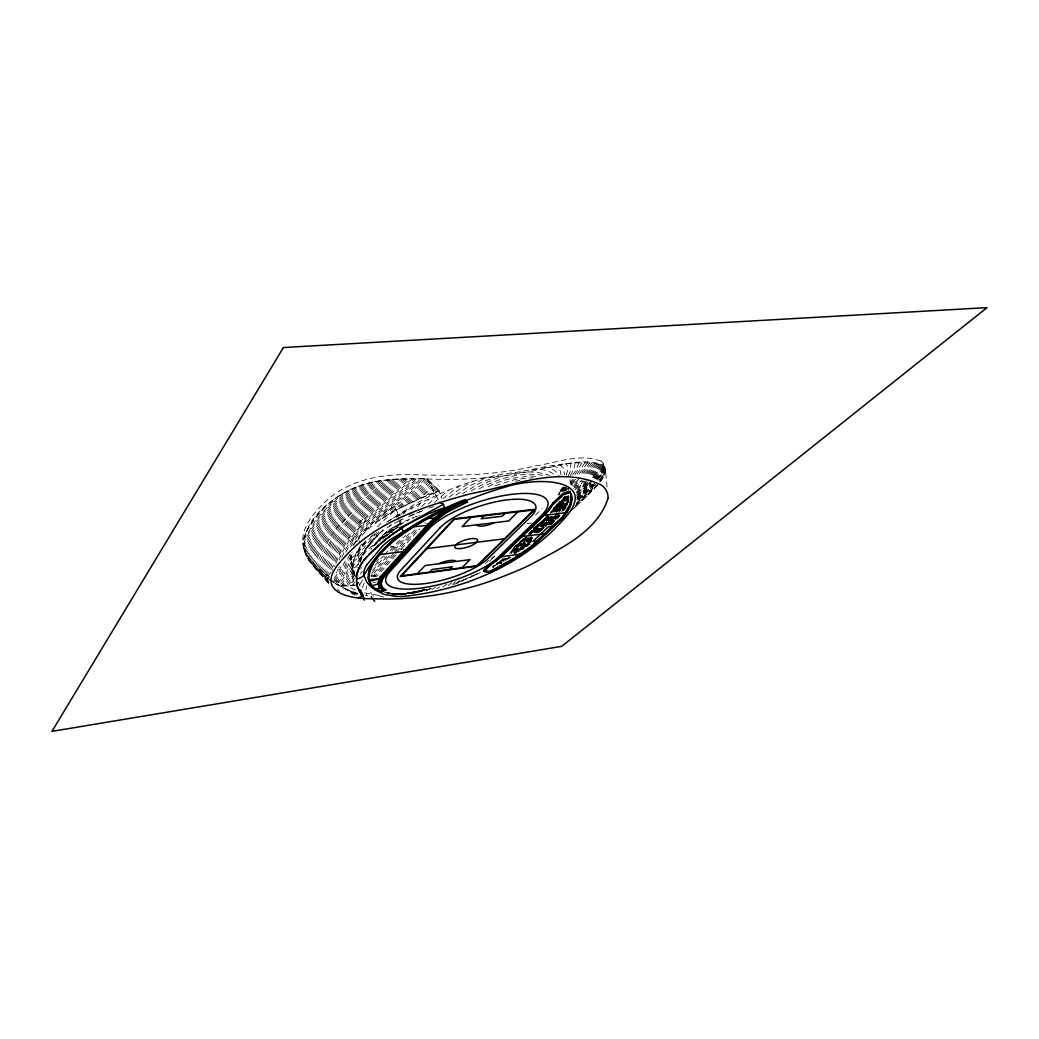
<?xml version="1.0" encoding="UTF-8"?>
<svg xmlns="http://www.w3.org/2000/svg" width="1039" height="1039" viewBox="0 0 1039 1039"><rect width="100%" height="100%" fill="white"/><g stroke="black" fill="none" stroke-linecap="round" stroke-linejoin="round"><path stroke-width="0.75" stroke-dasharray="5 3.75" d="M334.038 578.489L338.467 572.073L342.376 563.398M604.114 466.342L602.724 472.187L598.087 479.291M600.776 481.005C604.789 476.265 607.179 469.602 603.438 463.913M350.195 554.281L350.429 558.203L354.364 571.827M607.049 486.953L605.399 469.927L603.958 475.693L599.867 482.018M568.359 488.252L568.203 489.629M328.792 583.463C317.778 570.242 296.544 554.086 305.219 533.981C311.466 520.201 321.869 508.629 333.87 499.577C359.416 479.693 393.145 477.849 424.211 478.797C463.913 480.693 503.798 478.031 542.501 468.68C561.787 465.771 582.775 457.303 601.919 464.732M567.073 489.694L567.112 488.369M565.8 490.94L565.476 487.096M570.801 484.577L569.723 479.07M360.637 561.683C365.079 543.215 382.131 529.189 398.664 521.097M575.048 462.926L574.372 468.057L570.437 475.667M578.983 462.849L575.697 470.667L572.216 475.732M356.922 567.775L357.104 567.047M568.697 495.798L565.93 502.46L560.372 510.72M568.904 496.421L566.138 503.071L560.579 511.331M566.372 474.875L567.762 469.55L567.463 465.927L565.502 463.706M353.533 572.32L350.559 579.424L346.416 585.464M568.281 495.902L565.294 502.603L560.164 510.11M568.917 497.759L565.917 504.447L560.995 511.669M568.904 499.11L562.657 510.344M332.285 570.554L332.623 569.606M335.896 563.359C349.026 526.669 382.677 504.499 409.691 478.862M357.806 564.865L358.364 563.411M352.792 570.06L348.922 579.087L343.922 585.749M568.853 500.46L567.93 502.668M354.416 574.515L348.61 585.295M354.546 578.32L350.546 585.217M352.169 567.489L347.273 578.749L341.441 586.035M341.844 557.307C356.26 523.409 388.69 503.46 414.067 478.836M351.611 564.8L345.636 578.398L339.844 585.451M568.476 502.551L568.788 501.811M361.65 567.463L360.871 569.047M351.364 561.592L345.143 576.035L338.402 584.697M360.091 561.359L360.793 559.761M582.035 462.797L574.723 475.07M585.035 462.784L576.476 474.953M358.676 562.683C363.546 551.982 373.053 544.306 382.677 538.02M303.427 547.319C312.661 524.812 329.688 507.032 347.338 490.85M303.933 549.748C313.752 525.279 332.376 506.175 351.598 488.772M349.74 554.527L341.558 572.84L334.467 582.334M303.284 544.098C311.869 524.163 326.869 508.136 342.506 493.512M304.557 551.904C314.869 525.864 334.714 505.655 355.221 487.291M305.271 553.852C316.064 526.396 337.026 505.188 358.715 485.94M328.856 577.528L328.194 578.255M364.247 583.126L362.143 588.152M567.567 503.421L566.774 504.928M303.622 539.968L316.012 519.682L336.532 497.33M306.089 555.54C317.337 526.929 339.182 504.876 361.871 484.901M306.921 557.164C318.635 527.461 341.312 504.59 364.949 483.94M338.974 559.917C352.883 524.812 385.794 503.902 411.873 478.849M566.982 505.551L567.385 504.785M345.065 561.073L338.792 574.58L333.22 581.515M568.398 475.758L570.671 470.394L570.801 463.134M353.013 545.683L363.767 531.306L379.157 517.071A159.876 51.392 -18.1 0 1 394.703 505.837L398.444 515.058M563.463 487.096L561.19 489.174L557.995 494.915M345.922 552.151C361.533 520.994 392.184 502.395 416.262 478.823M306.375 531.682L314.583 519.162L326.947 504.98M307.817 558.631C319.96 528.033 343.286 504.447 367.741 483.239M308.739 559.995C321.389 528.604 345.26 504.279 370.546 482.525M566.333 505.681L563.268 510.409M362.429 571.164L360.221 573.892M565.541 496.2L564.995 497.045M565.619 507.837L566.099 507.071M353.805 544.436C370.455 517.266 398.716 500.837 420.652 478.797M356.442 541.929C376.56 515.708 409.509 502.98 439.198 490.811L441.549 498.304M564.216 497.33L563.67 498.162M554.475 511.5L559.125 507.058L564.424 499.733M334.22 566.671L334.896 565.606M338.818 567.658L339.324 566.865M587.503 462.875L579.191 473.953M370.975 549.086L371.507 548.267M350.494 546.956C366.897 518.552 395.768 501.292 418.457 478.81M565.138 508.603L563.865 510.461M566.177 496.148L565.736 496.798A90.977 29.689 -17.8 0 1 559.592 503.824L550.241 512.811M562.956 504.447L556.255 512.214A666.428 242.918 -11.2 0 0 563.099 505.175L568.58 499.395M563.164 505.071L557.631 511.708M310.648 562.58C324.103 529.76 349.026 504.227 375.689 481.525M564.709 497.473L564.567 497.681A89.432 29.157 -17.8 0 1 558.527 504.59L550.345 512.448M311.635 563.735C325.519 530.332 350.883 504.24 378.157 481.109M312.635 564.891C327.038 530.955 352.663 504.214 380.638 480.693L397.041 479.213L427.081 478.823L439.198 490.811L414.977 504.188L393.521 517.799M338.324 569.021L337.35 570.515M361.949 543.942C353.663 554.488 349.546 568.995 353.767 582.022M362.507 580.113L360.001 584.373M562.748 499.265L564.463 496.863L562.722 499.304M562.463 510.617L561.631 511.72M331.103 572.06L326.934 577.424M372.65 546.644L376.702 541.916M313.635 566.034C328.454 531.591 354.403 504.292 382.962 480.434M376.949 541.657C385.534 530.241 398.716 523.578 411.704 518.448M314.687 567.073L328.571 540.67L337.337 527.487L353.896 509.253L385.274 480.174M315.739 568.112C327.298 548.618 335.636 526.448 353.741 511.448A52.067 17.897 -16.8 0 1 357.234 507.98L387.586 479.914M316.778 569.138L321.545 561.839L331.493 541.514L340.169 528.526L356.299 510.72L389.859 479.706M370.871 543.059L357.961 561.203L352.494 566.151M605.399 469.927C603.75 463.433 595.217 463.667 589.905 462.965L579.489 475.394M591.866 463.147L580.892 475.576M593.827 463.316L582.866 475.161M369.014 545.358L382.949 529.786M358.351 564.333L352.182 569.982M367.845 546.696L364.702 550.631A93.536 36.3 -7 0 0 360.65 562.333M371.014 542.981L379.767 533.046M335.974 572.892L336.922 571.697M354.377 575.71L352.65 577.71M413.457 506.837L411.067 509.422M558.878 504.214L560.852 501.746M420.912 502.98L416.782 507.681M561.761 500.551L564.982 496.629M372.144 535.877L355.793 554.294M317.856 570.138L323.038 562.255L332.961 541.929L341.584 529.046L357.494 511.461L392.093 479.563M318.947 571.086L323.272 564.995L334.428 542.345L346.753 524.981L362.117 508.85L394.313 479.408M556.735 506.746L558.852 504.24M320.051 572.047L324.778 565.398L335.896 542.774L348.065 525.617L363.273 509.617L396.547 479.252M321.142 572.996L326.298 565.8L337.35 543.189L349.364 526.254L364.442 510.37L398.742 479.148M566.645 496.265L553.047 511.72M352.481 585.152L354.663 582.295M597.451 485.031L587.191 495.889M374.611 545.787L377.715 542.215M378.703 541.072L386.638 531.89A147.226 46.521 -18.1 0 0 377.079 542.059A146.317 45.963 -18 0 0 371.001 549.41M365.741 530.838C382.144 510.668 405.093 497.408 422.847 478.784M382.43 539.059L391.846 528.215L390.43 529.383A145.031 45.807 -18.1 0 0 377.287 542.696M388.976 533.838L396.054 525.695L390.625 530.033A145.044 45.755 -18.1 0 0 378.767 541.735M567.372 496.915L554.709 510.954M365.78 541.514L358.182 549.657M393.703 530.721L399.846 523.695L392.937 528.942A143.291 45.184 -18 0 0 379.651 541.553M597.724 484.849L579.593 503.11M365.741 540.864C357.494 549.67 349.935 562.255 354.078 574.684M376.391 561.696L378.534 559.281M552.112 511.85L556.722 506.759M375.092 565.359L383.495 555.891M384.547 554.696L391.911 546.41M372.417 570.541L385.053 556.346M390.326 550.423L402.067 537.228M425.12 478.797C409.223 495.811 388.612 507.733 372.806 525.007M403.015 514.227L406.301 510.63M371.832 573.359L387.664 555.618M391.885 550.891L405.794 535.319M595.451 463.589L585.593 473.979M597.048 463.849L584.866 476.122M568.788 496.694L556.372 510.188M427.263 479.005C412.743 494.668 394.015 505.655 378.845 520.773M389.222 556.073L372.3 574.983A11.78 3.636 -16.5 0 0 371.611 576.087M394.508 550.163L411.665 531.007M428.497 480.226L419.003 489.707L384.638 517.162M429.73 481.447L420.224 490.694L391.015 513.344M392.898 554.164L373.832 575.411A10.286 3.169 -16.5 0 0 373.222 576.385M393.963 552.982L415.392 529.111M394.456 554.631L375.352 575.853A8.806 2.714 -16.5 0 0 374.845 576.632M395.521 553.449L418.042 528.422M430.964 482.654L421.444 491.681L397.366 509.876M396.015 555.086L376.871 576.294A7.312 2.247 -16.5 0 0 376.599 576.645M401.34 549.189L419.626 528.929M376.897 532.332L357.676 555.41L354.143 558.424M432.185 483.875L422.652 492.655L404.937 505.759M322.272 573.905L327.805 566.203L338.818 543.605L350.675 526.89L365.611 511.136L400.924 479.07M379.131 531.682L358.156 557.67L353.065 562.32M433.406 485.083L423.873 493.642L411.912 502.279M323.428 574.801L329.311 566.606L340.273 544.033L351.987 527.513L366.767 511.889L403.119 478.992M434.627 486.291L418.652 499.136M594.711 483.304L576.502 501.33M324.584 575.684L330.532 567.528L341.74 544.449L353.286 528.15L367.936 512.643L405.301 478.901M325.739 576.567L332.051 567.917L343.195 544.865L354.598 528.786L371.845 510.785L407.496 478.875M435.848 487.499L426.354 495.525M569.216 497.525L561.346 506.019A537.825 192.605 -12.7 0 1 555.774 511.682M437.068 488.694L429.562 494.59M562.956 501.434L550.54 513.292M438.276 489.901L435.016 492.447M551.592 512.396L554.475 509.292M562.203 502.253L559.19 505.422M485.577 563.528L488.629 560.255M398.457 515.617L399.677 514.318M496.006 564.229L496.85 563.346M335.714 583.139L341.974 575.307L351.779 553.735L351.663 565.437L355.078 576.177M489.694 561.281L493.655 557.086M499.408 562.268L503.396 558.034M330.363 579.658L337 583.97L343.558 575.671L351.364 558.008A191.475 78.393 -2 0 1 351.987 552.54M570.684 481.291L572.528 479.356M470.083 577.567L472.044 575.528M573.619 488.486L581.58 480.589M575.087 489.785L583.944 480.914M526.228 545.371L531.448 540.137M529.721 542.942L530.89 541.748M576.398 492.278L586.593 482.044M567.71 501.382L564.865 504.331A867.279 321.324 -9 0 1 557.748 511.435M509.578 553.306L526.76 537.501M511.214 553.021L527.812 537.527L529.708 543.449M598.386 464.186L586.723 475.68M577.1 490.317L586.84 480.602M599.685 464.55L587.1 476.654M529.461 538.838L516.11 552.047M576.567 493.252L585.464 484.304M531.098 538.28L519.474 549.839M532.241 538.228L522.838 547.631M421.743 506.655L429.107 498.98M568.593 501.486L566.619 503.486A1242.021 461.511 -5.4 0 1 559.307 510.746M575.398 488.057L582.736 480.784M577.684 488.408L584.905 481.226M577.632 493.265L588.542 482.499M573.879 486.759L580.165 480.602M576.476 495.473L586.528 485.486M575.541 479.408L570.866 484.005M514.383 552.514L529.643 537.786M546.254 526.15L546.917 525.5M548.618 524.708L558.112 515.838M428.38 504.097L438.107 494.824M570.931 482.525L573.97 479.499M567.45 503.577L558.657 512.175M550.319 523.916L558.878 515.902M550.189 524.955L560.021 515.617M461.42 581.411L463.68 579.178M577.892 495.032L588.723 484.421M595.022 483.304L577.918 499.395M595.633 484.46L577.359 501.46M573.788 485.421L579.892 479.499M513.811 551.722L528.864 537.54M591.256 482.018L588.84 484.317M576.827 497.915L591.152 484.213M599.048 479.719L604.23 475.057M556.268 516.812L548.047 524.448M597.542 479.239L605.166 472.394M535.605 515.045L542.215 508.603M559.19 492.837L561.618 490.46L567.32 488.447M559.969 492.902L558.138 494.837M571.385 484.927L577.762 478.732M566.281 505.603L560.164 511.526M587.1 495.98L571.281 510.539M579.061 478.901L573.034 484.732M600.776 464.965L588.126 476.966M565.943 506.772L560.528 511.993M576.788 499.629L594.334 483.083M546.709 517.292L533.669 528.838L541.592 522.072M548.047 516.721L546.163 518.539A307.986 105.16 -15.3 0 1 533.695 529.448L530.734 531.825M601.789 465.42L589.321 477.07M585.502 484.278L588.191 481.667M562.904 501.421L563.385 500.954L555.19 506.98M594.633 478.953L605.243 469.342M552.995 509.136L555.333 506.889A84.795 27.546 -17.8 0 0 560.32 501.33M552.891 509.487L556.397 506.123A86.341 28.079 -17.8 0 0 561.774 500.058M534.098 528.059L539.825 522.552M519.578 542.254L522.916 539.046M534.033 528.37L537.371 525.163M538.54 524.046L540.877 521.799M518.396 543.644L522.838 539.371M528.409 534.02L538.423 524.409M544.28 518.786L548.956 514.292M550.125 513.175L560.657 503.058A92.523 30.235 -17.8 0 0 566.762 496.135M523.877 538.618L516.993 545.189M529.448 533.267L532.786 530.072M533.903 528.994L539.475 523.656M541.813 521.409L546.501 516.915M551.189 512.409L561.722 502.305C571.489 491.005 556.488 512.785 554.683 512.11M523.799 538.929L519.24 543.306M529.371 533.591L532.721 530.384M533.838 529.319L549.423 514.357M527.76 535.384L523.162 539.786L524.253 538.994M528.916 534.28L549.67 514.37M550.839 513.253L561.255 503.253L553.112 512.006M530.085 533.371L531.968 531.565M532.916 530.656L547.501 516.669M552.579 511.811L558.735 505.902L560.8 511.98M528.617 535.475L548.475 516.448M528.812 536.059L548.67 517.058M533.695 532.176L550.034 516.552M593.412 477.888L604.581 467.784M562.995 510.409L565.502 508.006M544.384 519.526L547.059 516.967M533.89 532.773L550.241 517.149M556.06 511.604L562.748 503.837A158.707 51.989 -17 0 0 566.943 496.123M535.267 532.254L551.605 516.656M530.773 537.319L522.37 544.02M535.462 532.851L551.813 517.253M530.968 537.916L509.604 553.151M536.838 532.332L553.177 516.76M532.332 537.397L525.461 543.254L511.045 552.969M537.033 532.929L558.034 512.928M532.526 537.994L525.656 543.839L511.24 553.553M539.579 531.293L544.28 526.825M545.436 525.721L555.917 515.76M531.552 539.696L512.669 553.371M540.955 530.773L544.475 527.422M545.644 526.318L559.618 513.045M576.476 503.811L597.178 484.706M575.022 505.967L596.672 485.927M575.32 506.435L585.243 497.097A35.014 10.884 -19.3 0 1 585.879 496.499L592.866 490.122M559.372 513.084L545.241 526.254M531.747 540.293L517.669 550.865M548.176 524.708L559.826 513.656M549.54 524.214L561.19 513.162M549.748 524.825L561.398 513.773M594.087 476.174L604.075 467.095M555.618 515.851L537.228 532.721M551.112 524.318L555.774 519.903M551.319 524.929L553.657 522.721M556.462 514.292L536.267 532.747M380.755 480.68L373.222 481.927C347.221 504.227 322.687 529.137 309.661 561.372L317.337 569.697L329.038 578.801M552.787 516.967L536.838 531.384M352.234 573.853L354.195 572.008M456.576 583.373L459.758 580.411M552.449 516.513L535.669 531.591M577.593 500.421L594.36 484.797M602.672 465.927L591.295 476.382M576.229 503.266L595.1 485.784M603.425 466.485L590.983 477.888M550.592 516.708L531.163 533.799M549.124 517.318L530.02 533.942M547.644 517.929L528.864 534.072M577.022 498.564L592.204 484.135M576.957 496.876L591.1 483.187M525.5 537.683L517.019 545.241M573.814 508.357L576.762 505.707M515.474 546.254L518.851 543.202M543.929 527.474L538.059 532.812M434.432 502.369L448.095 490.499M586.749 485.291L590.633 481.577M598.971 480.628L603.451 476.641M599.906 481.46L601.023 480.46M601.01 479.641L602.399 478.421M593.944 476.304L592.555 477.524M516.591 545.553L515.578 546.436L527.838 537.773M595.776 478.875L605.412 470.225M604.802 473.654L597.516 480.135M605.01 468.498L594.074 478.33M596.451 479.187L605.347 471.264M452.433 584.476L455.589 581.723M442.926 498.629L459.394 485.927M534.501 531.799L543.345 524.098A611.244 221.359 -11.9 0 0 551.008 517.097M520.019 542.228L523.5 539.293M449.238 497.045L459.796 488.94L473.264 480.914M389.547 526.059L391.547 524.409M557.449 517.903L559.774 515.993M556.281 518.864L548.982 524.682M448.121 585.541L451.666 582.71M528.033 538.371L521.279 543.332A155.603 50.028 -16.8 0 1 511.643 549.774M456.017 495.2L469.005 486.187L487.291 477.226M528.228 538.968L522.175 543.423M526.903 537.747L521.994 541.371M529.591 543.124L515.487 553.008M529.786 543.722L527.565 545.384M529.981 544.306L528.513 545.423M526.124 537.592L524.799 538.592M446.965 584.035L440.484 588.671M462.524 493.772L478.55 483.732L499.317 475.317M527.189 545.657L525.669 546.774M527.383 546.254L526.63 546.813M538.215 532.799L541.241 530.578M516.877 544.994L521.604 541.657M533.293 528.098L542.488 521.474L543.994 525.968M524.513 547.605L520.37 550.488M388.716 521.188L392.313 518.656M522.812 549.527L523.929 548.748M530.929 537.968L524.435 542.397M514.708 552.969L531.734 541.553M525.565 545.839L529.929 542.89M518.045 552.047L519.214 551.267M350.429 558.203L357.832 554.332A280.673 86.471 -19.3 0 1 365.663 541.15M470.953 491.096C493.798 477.187 523.435 466.043 549.618 475.472M516.487 551.644L514.084 553.19M515.682 553.592L516.877 552.826M386.482 522.188L392.067 518.721M383.612 537.41L384.56 536.812M491.655 558.359L494.369 556.631M492.603 557.761L494.876 556.32M412.613 518.24L413.535 517.643M437.016 588.568L439.575 586.957M382.521 518.448L383.508 517.838M385.508 536.202L388.456 534.397M416.003 516.903L417.055 516.253M505.889 558.411L496.707 563.852M510.928 557.268L507.058 559.553M391.573 532.513L392.638 531.89M507.993 557.618L509.279 556.852M509.474 557.436L498.46 563.58M393.249 518.019C431.315 495.967 472.161 476.732 516.409 472.368C540.709 468.07 565.008 461.498 589.905 462.965M506.681 558.372L496.291 564.008M497.33 563.073L502.227 560.281M505.162 558.54L499.058 561.891M504.396 561.06L505.733 560.307M502.694 559.242L503.629 558.709M479.187 488.875C499.382 477.706 523.578 470.68 546.566 476.109M502.512 562.099L503.447 561.58M501.551 562.619L499.616 563.645M500.772 563.722L501.746 563.203M432.055 589.36L435.666 587.438M497.097 562.917L498.084 562.411M401.898 507.318L418.912 498.85M496.473 564.593L497.473 564.086M496.668 565.177L497.655 564.671M495.486 565.099L492.447 566.619M494.668 566.203L495.668 565.697M493.278 565.528L494.291 565.021M475.966 574.801L481.589 571.982M492.642 567.203L493.655 566.697M492.824 567.788L493.837 567.281M477.33 573.632L453.29 584.515M403.405 518.799L400.054 520.383L404.301 518.435M474.55 575.463L454.368 584.282M488.343 486.564L492.941 484.434A35.495 11.819 -18.2 0 1 511.422 478.408L529.682 476.031L538.89 476.459M420.717 498.006L439.198 490.811M425.964 590.659L428.497 589.529M412.223 518.227L414.548 517.214M495.421 485.655L515.786 479.317L533.254 477.784M408.444 516.565L423.678 510.266L408.548 516.5M415.34 516.89L416.925 516.227M431.107 588.282L426.691 590.035L430.899 588.399M418.535 515.591L419.34 515.266M429.211 508.11L433.536 506.5M565.255 487.044L562.437 488.044L563.268 490.915M566.878 487.174L561.19 489.187L561.826 491.005M565.671 488.317C563.982 489.07 559.138 489.577 560.592 492.291M561.839 491.096L568.956 488.577M562.06 491.72L569.177 489.213M409.34 593.542L423.561 590.347L393.638 595.048L415.042 592.516L426.068 589.581M420.301 591.607L426.419 589.464M425.496 589.438L409.496 593.685M415.522 592.451L424.535 589.671M431.12 588.723L417.756 592.347M417.133 592.009L424.886 589.723M425.198 589.464L408.509 593.373M408.015 593.931L424.951 589.425M409.496 593.555L425.886 589.49M425.951 589.464L402.158 594.035M402.275 594.633L424.172 589.788M422.626 590.607L406.158 593.555M373.222 481.927C342.467 487.694 289.439 522.253 308.323 559.281L328.48 583.022M411.73 593.62L416.548 592.633M515.409 481.187L520.123 480.226M405.314 594.022L423.561 590.347M413.691 592.775L406.95 593.905M409.405 593.425L414.184 592.685M406.963 593.685L395.469 594.827M526.942 523.487L531.319 523.072M415.042 592.516L389.781 594.892L403.405 593.879L393.781 594.269M404.911 593.763L410.963 593.308L393.937 594.113M355.195 585.165L341.065 586.087L337 583.97M404.457 593.97L393.223 593.866M531.773 469.381C539.566 469.225 549.021 469.199 554.683 475.407M383.729 597.048L380.3 596.334L376.118 593.685M355.286 585.035L341.065 586.087L354.286 595.035M394.171 594.256L403.755 593.996M387.469 593.373L403.002 594.256L387.612 593.165M403.093 594.256L393.508 593.957M394.08 593.866L403.729 593.892M395.599 594.1L399.132 594.126M393.69 594.061L403.002 594.256M394.275 593.996L399.119 594.36L386.365 592.879M543.955 467.108C550.138 467.186 555.995 470.148 558.904 475.771M378.508 595.321L364.481 592.801M372.65 582.087L375.534 582.515M384.456 592.295L395.327 594.165L387.261 592.84M370.416 575.866L375.092 576.736M388.924 593.035L391.989 593.646M388.015 592.775L391.625 593.646L387.209 592.568M357.871 593.477L343.078 587.866M371.274 574.684L378.573 576.788M390.248 545.917L402.301 549.475M424.795 522.903L426.12 523.331M387.079 592.555L390.404 593.529M355.286 589.957L333.831 579.697M356.312 593.542L351.805 591.827L357.767 594.061L347.39 589.931M552.683 465.589L557.488 467.537L560.268 470.888L561.034 474.862M365.183 595.074L367.325 596.009L366.767 595.022A135.044 40.56 -17.8 0 1 365.884 590.386L366.585 585.983M559.865 464.511L563.787 468.329L564.385 474.888M356.728 595.087L332.285 581.684M334.857 583.321L356.715 595.048M600.594 460.978C579.554 452.991 556.67 462.887 535.514 465.888C496.46 475.291 456.199 476.161 416.262 474.706C384.547 473.563 350.208 478.563 326.116 501.071C312.752 513.448 297.089 531.695 304.674 551.228M330.986 580.866L320.557 573.009L312.323 564.761L328.727 582.256M329.96 577.242C319.09 569.697 307.817 560.566 303.635 547.501M373.546 596.1L371.196 593.581L369.767 589.581M317.544 570.281L328.051 580.23M337.402 589.061L339.74 591.269M328.454 580.515L314.791 567.528L328.844 582.424M308.323 559.281L328.818 583.282M358.884 583.074L358.416 582.398L360.702 587.619M427.081 478.823L440.055 502.564M563.774 487.07L564.593 490.902M354.429 574.645L351.39 561.865A206.436 84.224 -3 0 1 351.429 557.917M570.827 481.602L572.32 485.966M551.566 516.799L553.099 521.344M545.267 517.721L547.813 525.318M534.254 527.409L535.747 531.89M529.903 532.475L531.877 538.462M400.236 520.981L401.132 523.942M394.703 505.837L397.859 516.266M398.301 517.747L400.56 525.202M357.832 554.332L359.598 560.398M352.961 570.71L354.598 576.398M559.216 492.928L559.527 494.863M568.71 488.213L568.865 489.096M568.619 488.408L568.684 489.564M377.456 527.007A280.673 86.471 -19.3 0 1 396.612 509.136M524.851 542.488A152.499 48.054 -26.4 0 1 511.058 551.306M600.815 460.874A153.863 30.741 -22.3 0 1 603.997 466.381M525.981 545.917A152.629 47.755 -26.4 0 1 514.539 553.28M506.188 558.333A152.629 47.755 -26.4 0 1 502.538 560.463M602.139 464.628A153.98 30.404 -22.3 0 1 605.295 470.083M522.214 546.8A139.81 78.964 -6.8 0 1 516.682 551.657M562.528 495.889A144.382 44.82 -4.1 0 1 558.891 499.421M396.275 517.24A198.696 47.262 -17.1 0 1 404.807 512.565M408.678 514.604A189.618 54.431 -13.8 0 1 418.314 509.993M352.857 540.527A150.019 63.015 -0.9 0 1 354.728 535.605M370.715 536.942A144.629 53.937 -8 0 1 377.521 531.955M351.883 552.54A170.487 69.834 -2.5 0 1 352.026 551.8M359.143 541.644A159.214 64.665 -2.9 0 1 359.715 540.929M358.234 529.241A162.954 71.392 0.2 0 1 366.001 520.656M359.286 522.357A192.202 68.548 -8.9 0 1 364.663 517.5M351.052 582.476A273.556 100.991 10.8 0 1 350.753 581.684M553.631 507.681A80.159 25.936 -17.8 0 1 553.268 508.058M557.411 503.824A81.704 26.469 -17.8 0 1 553.19 508.422M559.839 501.253A83.25 27.001 -17.8 0 1 554.67 507.266M391.352 532.63A149.395 46.807 -18.1 0 1 392.365 531.799M396.586 528.461A149.395 46.807 -18.1 0 1 398.833 526.773M407.314 520.864A149.395 46.807 -18.1 0 1 408.613 520.007M563.242 498.785A87.886 28.611 -17.8 0 1 557.462 505.357M386.339 536.228A147.72 46.365 -18.1 0 1 406.678 520.5M514.799 546.592A84.899 26.274 -17.2 0 1 514.383 546.982M522.292 544.02A144.018 45.95 -16.9 0 1 509.422 552.566M567.891 495.98A135.525 44.132 -17.2 0 1 563.06 505.084M383.573 538.098A146.018 45.924 -18.1 0 1 403.314 521.994M516.24 545.462A86.367 26.767 -17.2 0 1 514.097 547.423M522.11 543.423A145.122 46.391 -16.9 0 1 512.084 550.202M567.398 496.097A147.07 48.041 -17.1 0 1 562.852 504.473M517.279 544.709A87.834 27.248 -17.2 0 1 511.552 549.618M375.793 544.319A144.109 45.235 -18 0 1 376.521 543.501"/><path stroke-width="1.5" d="M380.092 554.527A149.811 46.002 -18 0 0 368.598 577.619L369.04 581.191A130.602 40.04 -17.8 0 0 371.209 585.905L375.456 589.607A116.108 35.625 -17.6 0 0 380.988 592.165L385.898 590.126L382.3 587.334L381.053 583.334L382.872 578.178L379.755 577.593L377.832 582.853L379.157 587.048L382.975 589.983L380.625 590.957A110.848 34.079 -17.6 0 1 372.131 586.191M552.839 503.37L550.358 508.409A70.886 22.767 -17.8 0 1 545.644 513.837L502.668 555.281A67.288 20.52 -17.2 0 1 496.525 560.359M381.261 577.879L379.443 583.1L380.729 587.191L384.43 590.061L380.806 591.555A110.861 34.04 -17.6 0 1 372.313 586.814M368.793 579.957L382.949 578.048L406.82 550.813L403.807 549.917M553.203 502.681L547.865 510.37A67.795 21.715 -17.8 0 1 543.488 515.396L500.564 556.8A64.353 19.572 -17.2 0 1 494.915 561.502L487.525 566.099M383.105 577.892L430.834 524.89A76.003 24.365 -17.9 0 1 438.432 518.513L447.848 511.798L467.173 502.188L465.589 499.876M571.398 494.577A135.044 43.222 -17.3 0 1 566.8 512.591L562.852 518.071L531.163 547.878L522.877 553.839A131.135 40.924 -17 0 1 489.785 572.736M366.845 564.8L382.82 545.813A79.146 25.066 -17.3 0 1 391.261 538.994C429.159 515.565 470.329 496.11 513.526 484.784A53.664 17.494 -18.1 0 1 525.864 482.616C556.255 478.395 596.646 485.655 561.709 521.422A293.219 96.848 -15.5 0 1 554.54 528.981C515.123 567.736 461.511 589.503 407.119 596.035A53.236 15.975 -17 0 1 395.885 596.412L384.287 594.451L373.897 589.165A230.45 71.457 -18.9 0 1 366.52 581.593L364.001 575.567A98.731 30.676 -17.4 0 1 366.728 564.826M367.118 556.553C361.962 560.19 346.922 587.84 364.001 575.567A281.946 83.38 -19.3 0 1 403.327 531.358M381.43 577.606L429.743 524.526C440.017 514.058 452.887 506.538 466.446 501.136L465.329 500.266A114.264 35.949 -17.9 0 0 443.978 509.37C416.665 525.137 374.689 543.02 368.442 577.775M407.054 550.566L430.536 524.786L427.886 523.916M368.611 554.878L385.768 539.241A160.616 49.56 -18 0 1 401.457 528.176L403.366 531.345M417.288 573.736L425.068 565.554L470.044 559.605L461.913 567.736M470.94 517.357L462.173 526.578L508.759 520.955L517.916 511.811M429.678 572.073L432.172 569.489L452.329 566.787L449.783 569.372M484.005 515.812L481.148 518.773L502.253 516.253L505.162 513.318M552.904 503.123L562.709 493.629L569.827 491.122L571.047 494.694M492.408 563.255L483.901 571.489L489.629 572.71M548.982 508.578L563.138 494.902L570.255 492.395M503.071 554.982L500.564 556.8L522.877 553.839M496.525 560.359L488.603 565.515M524.111 534.734L521.474 536.618L546.488 533.462M546.085 513.526L543.488 515.396L566.813 512.591M492.213 563.398L491.044 564.112M492.733 562.969L495.616 561.008A65.821 20.04 -17.2 0 0 501.616 556.034L544.566 514.617A69.34 22.235 -17.8 0 0 549.163 509.305L551.164 505.642L562.917 494.265L570.047 491.759M491.902 563.593L483.719 570.892L489.447 572.125L506.681 563.242L521.526 554.047L530.968 547.28L562.644 517.461C567.32 511.214 572.983 503.798 571.164 495.577M414.093 526.695L419.12 523.565A148.967 46.002 -18.1 0 1 428.029 518.383A121.147 37.936 -17.9 0 1 441.822 511.175M488.551 565.554L483.525 570.307L489.252 571.541L495.408 568.541L514.201 558.086L530.773 546.683L562.437 516.838L569.84 504.915L571.229 496.019M399.405 528.033L429.588 513.201M434.627 511.149L444.497 507.733L443.419 504.305C415.236 519.565 385.443 534.825 364.468 559.748C355.87 569.632 352.87 585.996 363.092 595.879L358.247 597.724M443.796 508.707C422.574 519.266 401.405 531.215 384.521 548.124C377.053 556.605 366.728 566.112 368.507 578.554M467.173 502.188L465.537 500.928L441.835 511.188L447.848 511.798L445.043 510.123M375.456 589.607L382.3 587.334L378.443 586.983M371.235 585.892L381.053 583.334L377.547 582.814M369.053 581.269L382.872 578.178M554.631 525.89L548.319 526.838L532.877 541.449L538.709 540.851M380.417 554.488L406.911 551.125M426.964 548.592L504.486 538.773M430.64 525.111L414.016 526.734A150.486 46.391 -18.1 0 0 380.326 554.281M428.029 518.383L438.913 518.084L435.692 516.734M382.404 589.957L385.898 590.126M380.027 577.203L382.949 578.048M454.9 505.253L457.835 506.253L455.757 504.318M440.055 502.564L443.419 504.305M465.121 499.603L465.719 500.071C451.848 505.603 438.666 513.292 428.159 524.007L379.91 577.177A4.338 1.325 -16.5 0 0 379.677 577.528M372.209 586.178L368.975 580.944M372.378 586.788L368.741 580.204M361.598 595.607L357.78 587.308M570.619 493.434L571.203 495.343M570.827 494.057L571.086 494.902M430.834 524.89L430.73 524.552A70.003 35.988 4.9 0 1 438.432 518.513M362.299 593.126L364.351 600.243M360.598 589.918L361.897 594.438M356.948 584.515L356.377 581.736M368.559 579.463L369.014 581.113M570.982 494.707L571.294 495.772M571.086 495.135L571.385 496.213M368.429 578.71L368.741 580.087M368.326 577.944L368.611 579.32M439.445 563.58A11.468 3.481 -17.2 0 1 455.965 561.476M494.174 522.708A12.117 3.883 -17.8 0 1 476.875 524.89M381.469 582.152A69.483 21.04 -17.2 0 1 382.755 578.515M429.756 513.422A160.201 118.991 20.1 0 1 434.809 511.383M357.533 587.334A185.046 73.418 -0.9 0 1 356.767 584.515M374.728 601.334A274.893 95.263 15.6 0 1 371.222 596.776M443.77 508.707A114.251 35.988 -17.9 0 1 465.134 499.616M608.01 498.343C596.854 533.124 558.151 549.696 528.306 565.826A137.81 42.794 -17.5 0 1 505.019 575.71C463.394 592.36 418.431 600.685 373.585 598.685C345.234 599.399 313.233 589.918 342.649 559.281C374.858 521.474 424.561 506.318 470.797 493.668C512.721 485.953 560.411 465.069 601.516 485.122A141.135 44.3 -17.6 0 1 606.646 491.2L607.334 492.889A136.148 42.729 -17.7 0 1 608.01 498.343M283.413 347.533L51.95 731.378L561.735 646.349L987.05 307.622L283.413 347.533M428.613 529.202L390.002 571.463A61.769 18.78 -17.2 0 0 420.977 588.087A61.769 18.78 -17.2 0 0 498.369 557.086L541.202 515.669A65.067 20.845 -17.8 0 0 512.37 494.252A65.067 20.845 -17.8 0 0 428.613 529.202M440.004 527.825L400.937 570.008A49.69 15.104 -17.2 0 0 425.743 583.502A49.69 15.104 -17.2 0 0 488.135 558.45L530.591 516.941A52.34 16.767 -17.8 0 0 507.253 499.863A52.34 16.767 -17.8 0 0 440.004 527.825M454.043 518.799L400.223 576.502L477.278 566.112L535.241 509.24L454.043 518.799M454.303 519.318L401.496 575.866L477.083 565.697L533.851 509.941L454.303 519.318M461.134 548.514A11.961 3.727 -17.5 0 0 477.667 540.124A11.961 3.727 -17.5 0 0 459.874 542.137A11.961 3.727 -17.5 0 0 461.134 548.514"/></g></svg>
